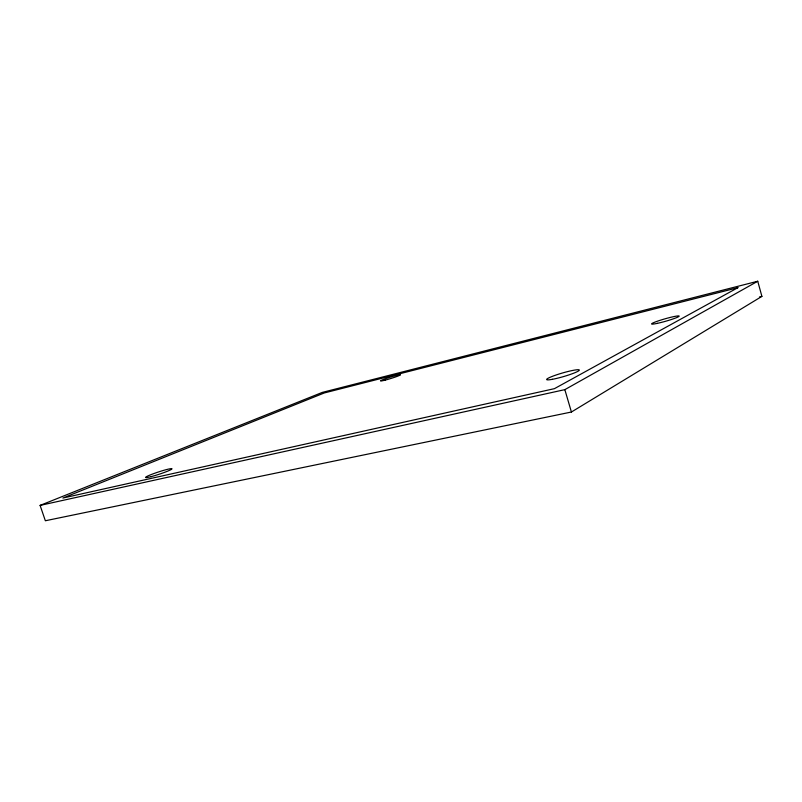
<?xml version="1.0" encoding="UTF-8"?>
<svg xmlns="http://www.w3.org/2000/svg" width="802" height="802" viewBox="0 0 802 802"><rect width="100%" height="100%" fill="white"/><g stroke="black" fill="none" stroke-linecap="round" stroke-linejoin="round"><path stroke-width="1.2" d="M571.415 412.017L761.9 296.379L757.74 281.241L322.344 392.389L40.1 505.4L45.353 520.759L571.415 412.017L564.839 389.642L757.74 281.241M759.474 296.981L761.9 296.379M40.1 505.4L564.839 389.642M737.9 287.677L554.433 388.659L62.887 498.042L324.279 392.96L737.9 287.677M151.117 476.639A13.935 1.193 -18.2 0 0 171.959 468.919A13.935 1.193 -18.2 0 0 153.272 473.771A13.935 1.193 -18.2 0 0 151.117 476.639M552.498 379.296A17.032 1.875 -16.2 0 0 579.114 370.494A17.032 1.875 -16.2 0 0 557.38 374.564A17.032 1.875 -16.2 0 0 552.498 379.296M657.51 323.316A14.316 1.253 -15.9 0 0 679.114 316.259A14.316 1.253 -15.9 0 0 659.545 320.489A14.316 1.253 -15.9 0 0 657.51 323.316M385.231 380.108A10.536 0.742 -17.1 0 0 400.509 374.775A10.536 0.742 -17.1 0 0 385.592 378.664A10.536 0.742 -17.1 0 0 385.231 380.108"/></g></svg>
